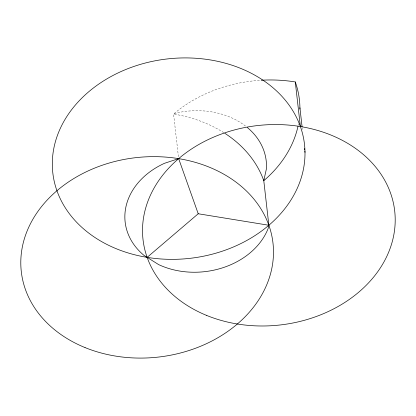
<?xml version="1.0" encoding="UTF-8"?>
<svg xmlns="http://www.w3.org/2000/svg" width="416" height="416" viewBox="0 0 416 416"><rect width="100%" height="100%" fill="white"/><g stroke="black" fill="none" stroke-linecap="round" stroke-linejoin="round"><path stroke-width="0.31" stroke-dasharray="2.08 1.56" d="M302.234 128.138L302.38 129.412M178.433 156.723L173.571 114.052A126.651 100.344 -6.5 0 1 261.264 80.226M223.798 132.642A126.651 100.344 -6.5 0 0 173.571 114.052L177.44 112.772A73.544 58.271 -6.5 0 1 245.908 126.37M298.501 123.828A126.651 100.344 -6.5 0 1 298.246 125.117"/><path stroke-width="0.62" d="M268.861 225.264L268.133 228.519A73.544 58.271 -6.5 0 1 158.636 264.602L143.998 255.388A73.544 58.271 -6.5 0 1 164.507 163.296L178.651 158.636L198.219 213.756L268.861 225.264L263.78 180.679L266.427 168.787A73.544 58.271 -6.5 0 0 247.359 127.54M147.139 257.364L198.219 213.756M299.915 107.754L302.089 126.864M304.559 148.517L304.704 149.791M304.85 151.065L304.996 152.339A126.651 100.344 -6.5 0 1 116.548 248.841A126.651 100.344 -6.5 0 1 114.416 74.724A126.651 100.344 -6.5 0 1 304.996 152.339M261.264 80.226A126.651 100.344 -6.5 0 1 295.287 81.952L300.368 126.537M224.864 133.328A126.651 100.344 -6.5 0 1 263.78 180.679A126.651 100.344 -6.5 0 0 297.976 126.396M295.287 81.952A126.651 100.344 -6.5 0 1 299.92 109.028M206.752 315.474A126.651 100.344 -6.5 0 0 395.2 218.972A126.651 100.344 -6.5 0 0 204.62 141.357A126.651 100.344 -6.5 0 0 206.752 315.474M85.036 347.573A126.651 100.344 -6.5 0 0 273.484 251.072A126.651 100.344 -6.5 0 0 82.904 173.456A126.651 100.344 -6.5 0 0 85.036 347.573"/></g></svg>
